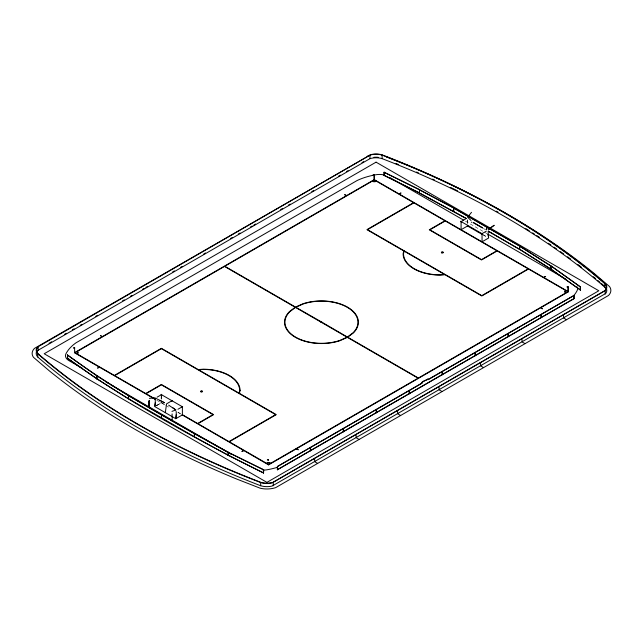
<?xml version="1.0" encoding="UTF-8"?>
<svg xmlns="http://www.w3.org/2000/svg" width="643" height="643" viewBox="0 0 643 643"><rect width="100%" height="100%" fill="white"/><g stroke="black" fill="none" stroke-linecap="round" stroke-linejoin="round"><path stroke-width="0.48" stroke-dasharray="3.21 2.41" d="M161.192 402.703L161.594 402.663M471.391 221.907C472.42 222.984 470.547 222.51 471.817 221.948M154.762 406.32L161.208 402.598M156.482 405.661L161.425 402.799M156.739 405.556L161.417 402.719L165.13 404.744M483.295 228.402L485.754 229.824M465.419 221.176L483.592 231.673M484.46 232.171L487.056 233.666M483.022 234.582L487.089 236.929M482.869 234.824L487.434 237.516M177.966 412.155L180.53 413.634M156.796 400.267L164.929 404.961M165.79 405.46L170.122 407.959M177.91 412.452L180.506 413.955M467.34 223.885L467.34 218.933A19.788 11.429 -60 0 0 467.373 223.86L467.268 220.653M161.723 394.89L161.723 399.842M161.425 396.498L161.425 399.215M161.136 396.337L161.136 399.102"/><path stroke-width="0.96" d="M478.167 231.954L478.143 231.351M488.158 234.39L488.648 238.006L482.049 241.808L482.057 233.658L486.405 231.078M155.325 402.51L154.826 405.99A19.788 11.429 -60 0 0 155.148 399.295M176.214 414.566L175.796 418.706L182.387 414.904L182.387 406.754L161.425 394.649M171.906 400.742L166.553 403.876L165.315 412.661M74.62 352.694L74.62 347.67M74.684 347.718L73.406 347.911L74.62 348.361M374.162 174.767L374.234 179.799L374.17 174.743L372.956 174.96L374.17 175.41M568.139 291.745L568.147 286.682L566.861 286.907L568.074 287.365M182.122 414.831L268.678 464.945M159.786 400.284L164.439 402.735L154.867 397.816L149.385 398.379M168.675 405.186L175.861 409.937L171.946 411.399M175.828 410.001L172.485 407.533M470.998 220.477L467.614 217.197L471.512 212.319M37.302 347.18L37.792 346.585M37.302 347.164A13.318 7.692 0 0 0 36.249 350.845L36.386 351.472A13.318 7.692 0 0 0 37.776 353.843A797.995 460.718 0 0 0 260.672 482.531A13.294 7.676 0 0 0 264.779 483.335L265.864 483.415A13.294 7.676 0 0 0 272.222 482.813L605.698 290.282A13.294 7.676 0 0 0 606.751 286.609L606.614 285.982M36.386 352.171A13.318 7.692 0 0 0 36.249 354.044L36.386 354.671A13.318 7.692 0 0 0 37.776 357.042A797.995 460.718 0 0 0 260.672 485.73A13.318 7.692 0 0 0 264.787 486.534L265.864 486.614A13.294 7.676 0 0 0 272.222 486.012L605.698 293.473A13.294 7.676 0 0 0 606.751 289.808L606.703 289.575M171.946 400.959L171.978 400.476L171.834 401.007M494.089 225.291L488.576 229.358L494.097 225.355M172.091 413.931L172.22 421.205M263.646 472.91L228.265 455.405L194.516 436.846L128.616 398.797L128.471 395.694L194.371 433.744L228.128 452.302L263.646 469.728L263.517 472.999C195.737 439.217 128.986 402.462 67.402 358.247L67.555 354.992C118.015 392.254 173.618 421.695 228.265 452.214L228.136 455.493L228.265 452.214M263.517 472.999L263.646 469.728M466.336 218.62L419.429 192.996L384.088 175.443L384.088 172.26L419.549 189.717L453.765 208.002L519.673 246.06L519.681 249.251L551.043 269.144L580.436 290.033L550.89 269.224L519.528 249.323L488.27 231.279M384.088 175.443L384.225 172.171M384.088 172.26L419.549 189.717L419.429 192.996L419.566 189.725M419.421 192.988L466.48 218.532M465.524 219.014L461.127 221.618M161.425 394.73L157.069 397.181M182.355 406.77L177.958 409.237M419.429 189.814L453.765 208.002L453.62 211.274L453.765 208.011M194.379 433.744L194.379 436.935L194.516 433.663M38.13 346.722L369.99 155.124A12.884 7.443 0 0 1 377.103 154.28L378.148 154.352A12.884 7.443 0 0 1 382.119 155.124A797.521 460.444 0 0 1 604.87 283.732A12.884 7.443 0 0 1 606.212 286.022L606.341 286.625A12.884 7.443 0 0 1 604.87 290.732L273.01 482.33A12.884 7.443 0 0 1 265.897 483.182L264.852 483.11A12.884 7.443 0 0 1 260.881 482.33A797.521 460.444 0 0 1 38.13 353.73A12.884 7.443 0 0 1 36.788 351.44L36.659 350.837A12.884 7.443 0 0 1 38.13 346.722L38.13 350.25A12.884 7.443 0 0 0 36.997 351.946M49.045 343.29L51.641 341.795M64.613 334.304L66.35 333.299M72.402 329.803L74.138 328.806M80.19 325.31L81.918 324.313M95.743 316.332L97.471 315.327M122.54 300.86L124.268 299.863M130.312 296.367L132.04 295.37M142.416 289.382L144.145 288.385M145.873 287.389L147.601 286.392M172.662 271.925L174.39 270.92M180.442 267.432L182.17 266.435M203.775 253.961L205.503 252.964M230.564 238.489L232.292 237.492M238.344 234.004L240.072 233.007M250.44 227.019L252.169 226.014M253.897 225.018L255.625 224.021M280.694 209.554L282.422 208.557M288.466 205.061L290.194 204.064M311.799 191.59L313.527 190.593M338.604 176.118L340.332 175.113M346.392 171.617L348.12 170.62M361.969 162.631L363.697 161.626M38.13 350.25L369.99 158.652A12.884 7.443 0 0 1 377.103 157.8L378.148 157.881A12.884 7.443 0 0 1 382.119 158.652A797.521 460.444 0 0 1 604.87 287.26A12.884 7.443 0 0 1 606.003 288.956M67.402 355.065L96.852 375.914L128.463 395.694L128.616 398.797L97.013 379.024L67.555 358.175L67.555 354.992M182.098 406.955L182.676 406.625M481.76 233.867L482.338 233.53M496.886 250.754L481.511 259.627L429.87 229.816L445.245 220.935L528.225 268.838L481.8 295.643L367.499 229.647L413.915 202.85L444.956 220.774L429.291 229.816L481.511 259.965L497.176 250.923M453.62 208.091L519.673 246.06M580.436 290.033L580.436 286.842L551.051 265.969L519.681 246.06L519.528 249.323L488.415 231.199M243.673 450.43L241.848 451.482L244.002 450.614M268.621 464.833L540.578 307.82L542.403 308.873L540.9 307.627L568.444 291.729L543.825 277.519L545.65 276.458L543.496 277.326L399.223 194.025L401.047 192.972L398.893 193.84L374.274 179.63L346.73 195.528L344.576 194.66L346.408 195.713L102.325 336.635L100.493 335.582L101.996 336.828L74.451 352.726L99.07 366.944L97.575 368.182L99.4 367.129L155.059 399.263M427.941 379.619L574.062 295.418L574.062 298.601L277.358 469.736L277.358 466.553L421.921 383.091L421.921 382.384C423.239 380.278 429.17 379.732 427.941 378.904M421.921 382.384L428.085 378.992M277.358 466.553L422.057 383.18L422.057 382.464M428.085 379.7L574.062 295.418M277.358 469.736L574.062 298.601M482.089 233.722L461.095 221.554L461.095 229.712L467.686 225.902L467.662 225.299M96.86 375.922L96.86 379.105L97.013 375.842M580.283 290.106L580.283 286.923L551.043 265.961L550.89 269.224L550.89 266.041L519.528 246.14M149.112 407.14L149.224 400.734L149.401 408.104M367.37 156.193L369.17 155.694M482.073 241.647L482.065 241.471M461.103 229.366L461.103 229.511M378.213 157.318L377.136 157.238A13.294 7.676 0 0 0 373.896 157.318M568.147 286.682L568.066 291.737M154.899 405.998L154.834 406.609L175.796 418.706M175.78 418.054L175.852 418.095A19.788 11.429 -60 0 0 176.11 411.399M386.21 156.828L406.472 164.881A801.982 463.016 0 0 1 593.513 272.873L609.427 286.456A17.353 10.015 0 0 1 610.617 288.803L610.794 289.615A17.353 10.015 0 0 1 609.427 294.406L608.559 295.442L275.63 487.659L273.83 488.158A17.353 10.015 0 0 1 265.527 488.945L264.12 488.849A17.353 10.015 0 0 1 260.053 488.158L236.528 478.971A801.982 463.016 0 0 1 49.487 370.987L33.573 357.404A17.353 10.015 0 0 1 32.383 355.057L32.206 354.245A17.353 10.015 0 0 1 33.573 349.446L34.441 348.41L370.778 154.65A13.294 7.676 0 0 1 377.136 154.047L378.213 154.119A13.294 7.676 0 0 1 382.32 154.923A797.995 460.718 0 0 1 605.224 283.611A13.294 7.676 0 0 1 606.614 285.982M228.136 452.302L263.517 469.816M384.225 175.354L419.549 192.9M473.264 222.446L482.588 227.831M473.119 222.534L482.443 227.919M390.132 177.709L463.691 220.179M487.924 234.173L565.808 279.134M467.549 225.982L482.057 234.357M563.389 314.684L563.678 318.044L566.539 319.7M521.907 338.636L522.188 341.996L525.058 343.651M480.425 362.58L480.707 365.947L483.576 367.603M438.944 386.531L439.225 389.899L442.095 391.555M397.454 410.483L397.744 413.843L400.613 415.499M355.973 434.435L356.262 437.795L359.132 439.45M314.491 458.379L314.781 461.746L317.642 463.402M296.495 448.742L298.32 449.795L296.166 448.927M155.469 399.166L146.009 393.701L161.385 384.827L213.026 414.639L197.65 423.52L182.242 414.622M82.449 368.415L68.536 360.385A12.145 7.009 0 0 1 65.972 353.73A54.068 31.218 0 0 1 75.97 342.84L357.146 180.506A54.068 31.218 0 0 1 376.01 174.727A12.145 7.009 0 0 1 384.064 174.96M105.926 381.966L108.53 383.469M110.274 384.474L231.118 454.247M488.584 237.38L488.584 237.428A19.788 11.429 -60 0 1 488.334 231.054M605.208 290.869L605.208 294.068M604.87 283.732L604.87 287.26M573.926 295.33L573.926 298.521M486.719 229.422L486.719 227.035L486.574 229.503M382.119 155.124L382.119 158.652M369.99 155.124L369.99 158.652M277.503 466.633L277.503 469.824M273.243 482.523L273.243 485.722M260.68 482.531L260.68 485.73M149.522 400.878L149.522 408.136M148.991 400.766L148.991 407.115M37.776 353.843L37.776 357.042M396 163.491A797.995 460.718 0 0 1 398.716 164.584M416.584 172.027A797.995 460.718 0 0 1 418.352 172.79M432.651 179.108A797.995 460.718 0 0 1 434.459 179.927M450.542 187.443A797.995 460.718 0 0 1 457.583 190.858M496.332 211.177A797.995 460.718 0 0 1 498.052 212.15M525.845 228.611A797.995 460.718 0 0 1 529.253 230.757M532.645 232.903A797.995 460.718 0 0 1 534.333 233.988M536.849 235.611A797.995 460.718 0 0 1 539.348 237.243M548.415 243.287A797.995 460.718 0 0 1 550.858 244.951M554.089 247.177A797.995 460.718 0 0 1 556.5 248.857M560.479 251.67A797.995 460.718 0 0 1 563.638 253.937M567.552 256.782A797.995 460.718 0 0 1 570.663 259.073M577.703 264.386A797.995 460.718 0 0 1 581.658 267.44M593.272 276.723A797.995 460.718 0 0 1 595.547 278.604M597.805 280.485A797.995 460.718 0 0 1 600.048 282.373M601.535 283.635A797.995 460.718 0 0 1 604.492 286.175M573.58 295.828A54.068 31.218 0 0 0 577.028 290.789A12.145 7.009 0 0 0 577.068 286.882M262.931 470.065A12.145 7.009 0 0 0 266.99 469.784A54.068 31.218 0 0 0 276.924 467.437M460.83 221.305L461.256 221.972L460.83 221.305M201.09 391.346L202.119 391.426L201.09 391.346M239.67 390.518L239.067 393.162L198.583 369.789L203.164 369.444A36.514 21.082 0 0 1 239.67 390.518M240.088 390.518L239.437 393.371L276.265 414.639L229.27 441.773L266.379 463.201A3.287 1.897 0 0 1 270.864 463.201L418.095 378.197L347.397 337.374L339.914 340.694A36.924 21.315 0 0 1 295.338 337.302A36.924 21.315 0 0 1 289.471 311.566L295.209 307.25L224.511 266.427L77.281 351.432A3.287 1.897 0 0 1 77.281 354.02L114.39 375.448L161.385 348.313L198.221 369.58L203.164 369.203A36.924 21.315 0 0 1 240.088 390.518M403.756 250.915L403.105 253.768A36.924 21.315 0 0 0 440.029 275.083L444.972 274.714L481.8 295.973L528.514 269.007L565.623 290.435A3.287 1.897 0 0 0 565.623 293.023L418.392 378.028L347.686 337.205L353.425 332.889A36.924 21.315 0 0 0 347.558 307.153A36.924 21.315 0 0 0 302.99 303.761L295.507 307.081L224.801 266.258L372.032 181.254A3.287 1.897 0 0 0 376.517 181.254L413.626 202.682L366.92 229.647L403.756 250.915M404.117 251.124L403.515 253.768A36.514 21.082 0 0 0 440.029 274.85L444.602 274.497L404.117 251.124M441.837 252.353L442.866 252.434L441.837 252.353M268.525 459.616L268.517 460.308L267.303 459.858L268.597 459.624M471.415 227.59L471.415 227.59M161.192 394.36L161.666 395.019L161.192 394.36M320.817 322.03L347.099 337.205L339.705 340.485A36.514 21.082 0 0 1 295.627 337.133A36.514 21.082 0 0 1 289.832 311.686L295.507 307.418L320.817 322.03M322.167 322.336L347.389 337.036L353.071 332.769A36.514 21.082 0 0 0 347.268 307.322A36.514 21.082 0 0 0 303.191 303.97L295.796 307.25L322.167 322.336M321.203 322.087L321.789 322.28L321.203 322.087M376.059 162.157L44.19 353.754L266.941 482.363L598.81 290.757L376.059 162.157M76.975 351.608L75.03 352.726L76.975 353.851A2.861 1.648 0 0 0 76.975 351.608M374.274 179.96L372.329 181.085A2.861 1.648 0 0 0 376.219 181.085L374.274 179.96M161.385 348.651L114.679 375.616L145.72 393.532L161.385 384.49L213.605 414.639L197.94 423.689L228.98 441.604L275.686 414.639L161.385 348.651M161.562 414.639L161.425 417.91L161.562 414.639M270.566 463.37L268.621 464.495L266.684 463.37A2.861 1.648 0 0 1 270.566 463.37M567.865 291.729L565.92 292.854A2.861 1.648 0 0 1 565.92 290.604L567.865 291.729M488.511 237.797L488.511 237.797M154.971 406.247L154.971 406.247M541.117 314.443L541.117 317.626L541.117 314.443M508.163 333.468L508.163 336.651L508.163 333.468M475.209 352.493L475.209 355.675L475.209 352.493M442.255 371.517L442.255 374.7L442.255 371.517M409.31 390.542L409.31 393.725L409.31 390.542M376.356 409.567L376.356 412.75L376.356 409.567M343.402 428.592L343.402 431.774L343.402 428.592M310.448 447.608L310.448 450.799L310.448 447.608M441.854 252.916A0.973 0.563 0 0 0 443.316 252.434A0.973 0.563 0 0 0 441.854 251.943A0.973 0.563 0 0 0 441.854 252.916M201.106 391.909A0.973 0.563 0 0 0 202.569 391.426A0.973 0.563 0 0 0 201.106 390.936A0.973 0.563 0 0 0 201.106 391.909"/></g></svg>
